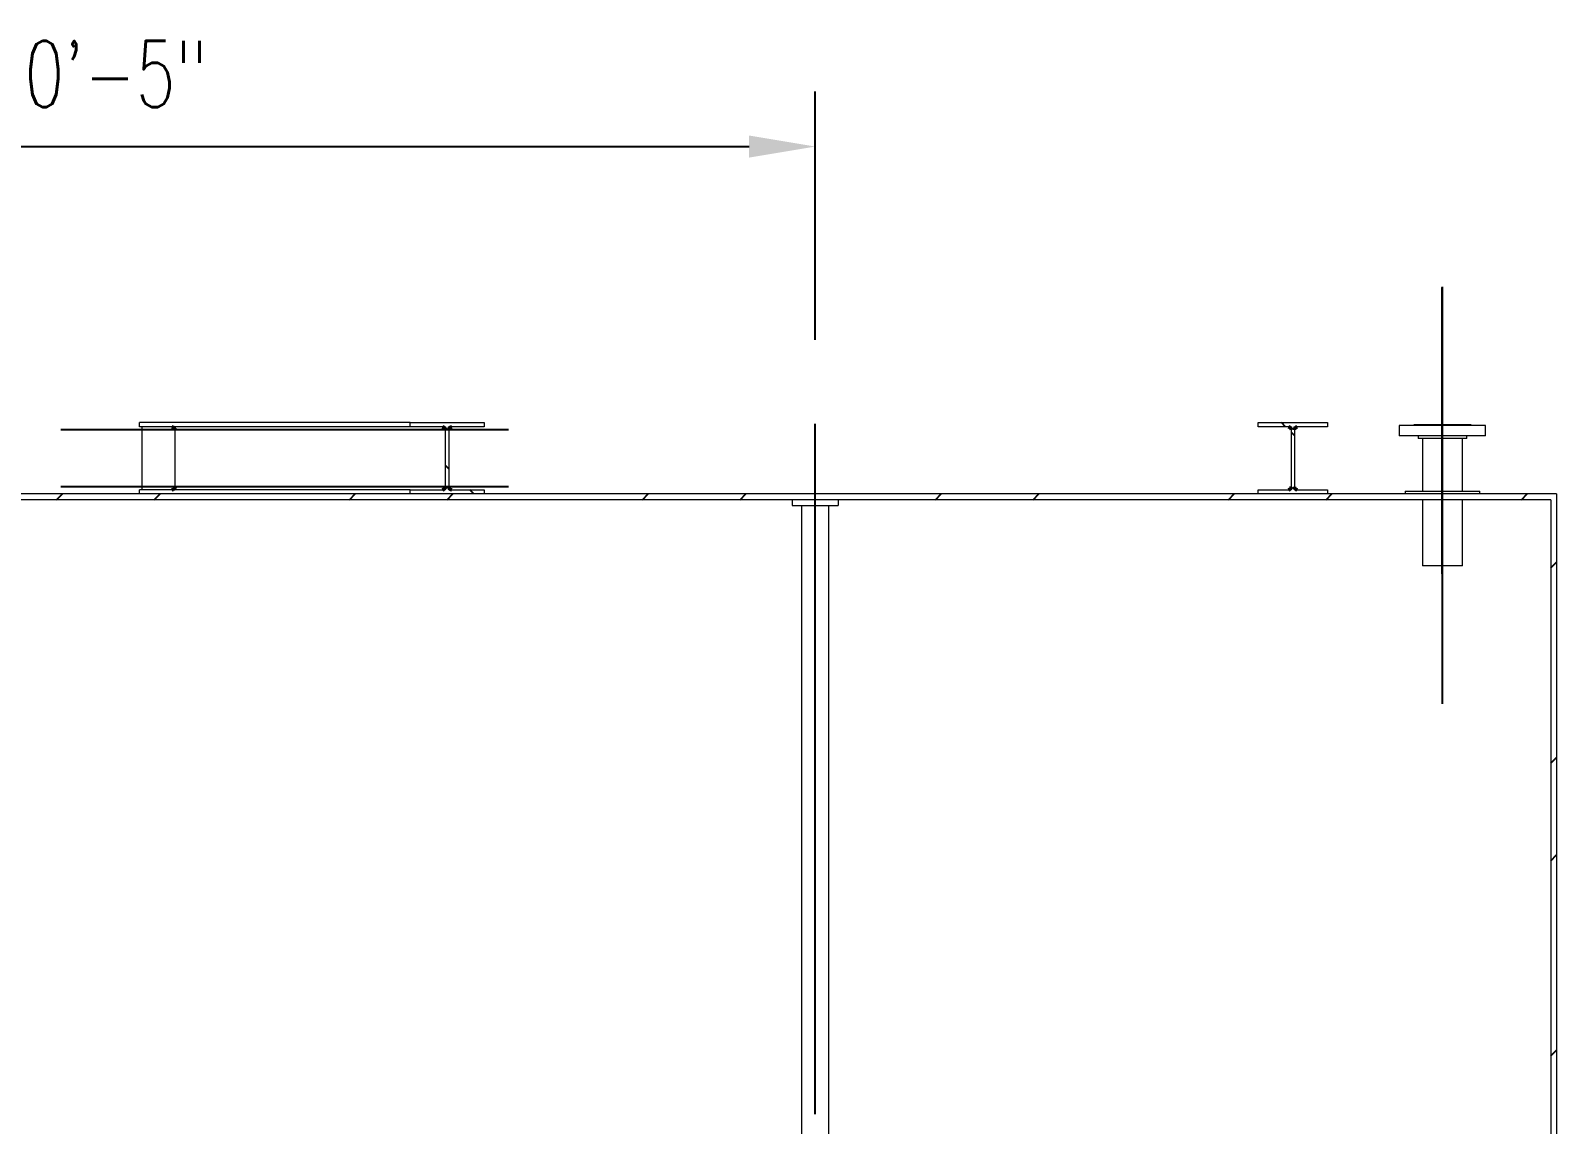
# Model space of a CAD drawing. Header units: inches. Extents: x 0 to 4731, y 0 to 1632.
# Drawn here: x 3932.1 to 4064.7, y 1068.8 to 1163.9 of the extents above; entities that cross this region are included whole.
import ezdxf

# ---------------------------------------------------------------- set-up
doc = ezdxf.new("R2010")
doc.units = ezdxf.units.IN
doc.header["$LTSCALE"] = 48
doc.header["$MEASUREMENT"] = 0
doc.linetypes.add('CENTER', pattern=[2, 1.25, -0.25, 0.25, -0.25])
for name, color, linetype, lineweight in [('AM_0', 7, 'Continuous', 50), ('AM_7', 142, 'CENTER', 25), ('Am_8', 1, 'Continuous', 25), ('Equipment-AM_5', 92, 'Continuous', 25)]:
    doc.layers.add(name, color=color, linetype=linetype, lineweight=lineweight)
doc.styles.get("Standard").update_dxf_attribs({"font": 'ROMANS.SHX', "width": 0.7})
doc.dimstyles.new('VALMET_ANSI$0', dxfattribs={"dimscale": 48, "dimtxt": 0.12, "dimasz": 0.12, "dimexe": 0.1, "dimexo": 0.05, "dimgap": 0.06, "dimtad": 1, "dimtoh": 1, "dimdec": 5, "dimzin": 7, "dimdsep": 46, "dimlunit": 4, "dimtxsty": 'Standard', "dimcen": 0, "dimclrd": 256, "dimclre": 256, "dimclrt": 140, "dimadec": 0, "dimazin": 2, "dimtp": 0.1, "dimtm": 0.1, "dimtfac": 0.71, "dimtdec": 5, "dimtofl": 0, "dimtmove": 0, "dimatfit": 3, "dimfxl": 1, "dimfrac": 2, "dimtolj": 1, "dimtzin": 7, "dimlwd": -1, "dimlwe": -1, "dimarcsym": 1})
pattern_1 = [(135, (3095.74, 106.287), (-12.72792, -12.72792), []), (135, (3095.74, 114.772), (-12.72792, -12.72792), [])]

# ---------------------------------------------------------------- blocks, each defined once
blk = doc.blocks.new('*D613')
at = {"layer": 'Defpoints', "color": 0, "transparency": 16777216}
for p in [(4000.31, 1153.82), (3875.31, 1134.62), (4000.31, 1134.62)]:
    blk.add_point(p, dxfattribs=at)
at = {"layer": 'Equipment-AM_5', "linetype": 'ByBlock', "transparency": 16777216}
for p, q in [((3875.31, 1137.02), (3875.31, 1158.62)), ((4000.31, 1137.02), (4000.31, 1158.62)), ((3881.07, 1153.82), (3994.55, 1153.82))]:
    blk.add_line(p, q, dxfattribs=at)
at = {"layer": 'Equipment-AM_5', "transparency": 16777216}
for points in [[(3881.07, 1154.78), (3881.07, 1152.86), (3875.31, 1153.82)], [(3994.55, 1154.78), (3994.55, 1152.86), (4000.31, 1153.82)]]:
    blk.add_solid(points, dxfattribs=at)
at = {"layer": 'Equipment-AM_5', "color": 140, "transparency": 16777216, "insert": (3937.81, 1160.13), "char_height": 5.76, "attachment_point": 5}
blk.add_mtext('\\A1;10\'-5"', dxfattribs=at)

msp = doc.modelspace()

# ---------------------------------------------------------------- hatches: boundary and pattern name
at = {"layer": 'Am_8'}
h = msp.add_hatch(dxfattribs=at)
h.set_pattern_fill('ANSI32', color=256, scale=48, angle=90, style=0)
h.set_pattern_definition(pattern_1)
edge = h.paths.add_edge_path(flags=0)
edge.add_line((3971.540354, 1129.821149), (3965.092061, 1129.821149))
edge.add_line((3965.092061, 1129.821149), (3965.092061, 1129.456149))
edge.add_line((3965.092061, 1129.456149), (3967.909172, 1129.456149))
edge.add_ellipse((3967.909172, 1129.206149), major_axis=(-0.267786, 0), ratio=0.9335804265, start_angle=180, end_angle=270, ccw=False)
edge.add_line((3968.176958, 1129.206149), (3968.176958, 1124.236149))
edge.add_ellipse((3967.909172, 1124.236149), major_axis=(-0.267786, 0), ratio=0.9335804265, start_angle=90, end_angle=180, ccw=False)
edge.add_line((3967.909172, 1123.986149), (3965.092061, 1123.986149))
edge.add_line((3965.092061, 1123.986149), (3965.092061, 1123.621149))
edge.add_line((3965.092061, 1123.621149), (3971.540354, 1123.621149))
edge.add_line((3971.540354, 1123.621149), (3971.540354, 1123.986149))
edge.add_line((3971.540354, 1123.986149), (3968.723242, 1123.986149))
edge.add_ellipse((3968.723242, 1124.236149), major_axis=(-0.267786, 0), ratio=0.9335804265, start_angle=0, end_angle=90, ccw=False)
edge.add_line((3968.455456, 1124.236149), (3968.455456, 1129.206149))
edge.add_ellipse((3968.723242, 1129.206149), major_axis=(-0.267786, 0), ratio=0.9335804265, start_angle=270, end_angle=360, ccw=False)
edge.add_line((3968.723242, 1129.456149), (3971.540354, 1129.456149))
edge.add_line((3971.540354, 1129.456149), (3971.540354, 1129.821149))
h = msp.add_hatch(dxfattribs=at)
h.set_pattern_fill('ANSI32', color=256, scale=48, angle=90, style=0)
h.set_pattern_definition(pattern_1)
edge = h.paths.add_edge_path(flags=0)
edge.add_line((4038.799903, 1123.621149), (4044.819903, 1123.621149))
edge.add_line((4044.819903, 1123.621149), (4044.819903, 1123.986149))
edge.add_line((4044.819903, 1123.986149), (4042.189903, 1123.986149))
edge.add_arc((4042.189903, 1124.236149), 0.25, 180, 270, ccw=False)
edge.add_line((4041.939903, 1124.236149), (4041.939903, 1129.206149))
edge.add_arc((4042.189903, 1129.206149), 0.25, 90, 180, ccw=False)
edge.add_line((4042.189903, 1129.456149), (4044.819903, 1129.456149))
edge.add_line((4044.819903, 1129.456149), (4044.819903, 1129.821149))
edge.add_line((4044.819903, 1129.821149), (4038.799903, 1129.821149))
edge.add_line((4038.799903, 1129.821149), (4038.799903, 1129.456149))
edge.add_line((4038.799903, 1129.456149), (4041.429903, 1129.456149))
edge.add_arc((4041.429903, 1129.206149), 0.25, 0, 90, ccw=False)
edge.add_line((4041.679903, 1129.206149), (4041.679903, 1124.236149))
edge.add_arc((4041.429903, 1124.236149), 0.25, 270, 360, ccw=False)
edge.add_line((4041.429903, 1123.986149), (4038.799903, 1123.986149))
edge.add_line((4038.799903, 1123.986149), (4038.799903, 1123.621149))
h = msp.add_hatch(dxfattribs=at)
h.set_pattern_fill('ANSI32', color=256, scale=48, style=0)
h.set_pattern_definition([(45, (3095.74, 106.287), (-12.72792, 12.72792), []), (45, (3104.224, 106.287), (-12.72792, 12.72792), [])])
h.paths.add_polyline_path([(4064.715301, 980.121149), (4064.715301, 1123.621149), (3561.239927, 1123.621149), (3561.239927, 1123.121149), (3560.904505, 1123.121149), (3560.904505, 980.121149), (3561.404901, 980.121149), (3561.404901, 1123.121149), (4064.214905, 1123.121149), (4064.214905, 980.121149)], flags=0)

# ---------------------------------------------------------------- linework, layer by layer
at = {"layer": 'AM_0', "lineweight": 18}
for p, q in [((3941.585757, 1129.456149), (3941.585757, 1129.821149)), ((3965.092061, 1129.821149), (3941.585757, 1129.821149)), ((3965.092061, 1129.456149), (3965.092061, 1129.821149)), ((3965.092061, 1129.821149), (3971.540354, 1129.821149)), ((3971.540354, 1129.821149), (3971.540354, 1129.456149)), ((4038.799903, 1129.456149), (4038.799903, 1129.821149)), ((4038.799903, 1129.821149), (4044.819903, 1129.821149)), ((4044.819903, 1129.821149), (4044.819903, 1129.456149)), ((3965.092061, 1129.456149), (3941.585757, 1129.456149)), ((3941.799903, 1129.456149), (3941.799903, 1123.986149)), ((3968.176958, 1129.206149), (3944.670654, 1129.206149)), ((3944.670654, 1124.236149), (3944.670654, 1129.206149)), ((3967.909172, 1129.456149), (3965.092061, 1129.456149)), ((3968.176958, 1124.236149), (3968.176958, 1129.206149)), ((3968.455456, 1129.206149), (3968.455456, 1124.236149)), ((3971.540354, 1129.456149), (3968.723242, 1129.456149)), ((4041.429903, 1129.456149), (4038.799903, 1129.456149)), ((4041.679903, 1124.236149), (4041.679903, 1129.206149)), ((4041.939903, 1129.206149), (4041.939903, 1124.236149)), ((4044.819903, 1129.456149), (4042.189903, 1129.456149)), ((4051.059682, 1129.558649), (4051.059682, 1128.683649)), ((4054.775561, 1129.558649), (4051.059682, 1129.558649)), ((4054.775561, 1128.683649), (4051.059682, 1128.683649)), ((4052.309682, 1129.621149), (4052.309682, 1129.558649)), ((4054.786935, 1129.621149), (4052.309682, 1129.621149)), ((4052.684682, 1128.683649), (4052.684682, 1128.433649)), ((4054.790347, 1128.433649), (4052.684682, 1128.433649)), ((4053.059682, 1128.433649), (4053.059682, 1123.871149)), ((4058.559682, 1129.558649), (4054.775561, 1129.558649)), ((4058.559682, 1128.683649), (4054.775561, 1128.683649)), ((4057.309682, 1129.621149), (4054.786935, 1129.621149)), ((4056.934682, 1128.433649), (4054.790347, 1128.433649)), ((4056.559682, 1123.871149), (4056.559682, 1128.433649)), ((4056.934682, 1128.433649), (4056.934682, 1128.683649)), ((4057.309682, 1129.558649), (4057.309682, 1129.621149)), ((4058.559682, 1128.683649), (4058.559682, 1129.558649)), ((4064.715301, 1123.621149), (3561.239927, 1123.621149)), ((3941.585757, 1123.621149), (3941.585757, 1123.986149)), ((3965.092061, 1123.986149), (3941.585757, 1123.986149)), ((3968.176958, 1124.236149), (3944.670654, 1124.236149)), ((3965.092061, 1123.621149), (3965.092061, 1123.986149)), ((3965.092061, 1123.986149), (3967.909172, 1123.986149)), ((3971.540354, 1123.621149), (3965.092061, 1123.621149)), ((3968.723242, 1123.986149), (3971.540354, 1123.986149)), ((3971.540354, 1123.986149), (3971.540354, 1123.621149)), ((4038.799903, 1123.621149), (4038.799903, 1123.986149)), ((4038.799903, 1123.986149), (4041.429903, 1123.986149)), ((4044.819903, 1123.621149), (4038.799903, 1123.621149)), ((4042.189903, 1123.986149), (4044.819903, 1123.986149)), ((4044.819903, 1123.986149), (4044.819903, 1123.621149)), ((4051.559682, 1123.871149), (4051.559682, 1123.621149)), ((4051.559682, 1123.871149), (4058.059682, 1123.871149)), ((4058.059682, 1123.621149), (4058.059682, 1123.871149)), ((4064.715301, 1123.621149), (4064.715301, 980.121149)), ((4064.214905, 1123.121149), (3561.404901, 1123.121149)), ((3998.309903, 1123.121149), (3998.309903, 1122.621149)), ((3998.309903, 1122.621149), (4002.309903, 1122.621149)), ((3999.122403, 1122.621149), (3999.122403, 985.702079)), ((4001.497403, 985.702079), (4001.497403, 1122.621149)), ((4002.309903, 1123.121149), (4002.309903, 1122.621149)), ((4053.059682, 1123.121149), (4053.059682, 1117.371149)), ((4056.559682, 1117.371149), (4056.559682, 1123.121149)), ((4064.214905, 1123.121149), (4064.214905, 980.121149)), ((4055.46464, 1117.371149), (4053.059682, 1117.371149)), ((4056.559682, 1117.371149), (4055.46464, 1117.371149))]:
    msp.add_line(p, q, dxfattribs=at)
at = {"layer": 'AM_0'}
for centre, start, end in [((4041.429903, 1129.206149), 0, 90), ((4042.189903, 1129.206149), 90, 180), ((4041.429903, 1124.236149), 270, 0), ((4042.189903, 1124.236149), 180, 270)]:
    msp.add_arc(centre, 0.25, start, end, dxfattribs=at)
for centre, start_param, end_param in [((3944.402868, 1129.206149), 3.1415926536, 4.7123889804), ((3967.909172, 1129.206149), 3.1415926536, 4.7123889804), ((3968.723242, 1129.206149), 4.7123889804, 6.2831853072), ((3944.402868, 1124.236149), 1.5707963268, 3.1415926536), ((3967.909172, 1124.236149), 1.5707963268, 3.1415926536), ((3968.723242, 1124.236149), 0, 1.5707963268)]:
    msp.add_ellipse(centre, major_axis=(-0.267786, 0), ratio=0.9335804265, start_param=start_param, end_param=end_param, dxfattribs=at)
at = {"layer": 'AM_7'}
for p, q in [((4054.782385, 1116.683649), (4054.782385, 1141.558649)), ((4054.809682, 1105.371149), (4054.809682, 1141.621149)), ((4000.309903, 973.702079), (4000.309903, 1134.621149)), ((3973.661102, 1129.206149), (3934.756801, 1129.206149)), ((3973.661102, 1124.236149), (3934.756801, 1124.236149))]:
    msp.add_line(p, q, dxfattribs=at)

# ---------------------------------------------------------------- dimensions: what is measured, and where the dimension line sits
at = {"layer": 'Equipment-AM_5'}
dim = msp.add_linear_dim(base=(4000.309903, 1153.82115), p1=(3875.309903, 1134.621149), p2=(4000.309903, 1134.621149), dimstyle='VALMET_ANSI$0', dxfattribs=at)
dim.commit()
dim.dimension.update_dxf_attribs({"geometry": '*D613', "text_midpoint": (3937.809903, 1160.129722)})

doc.saveas('drawing.dxf')
